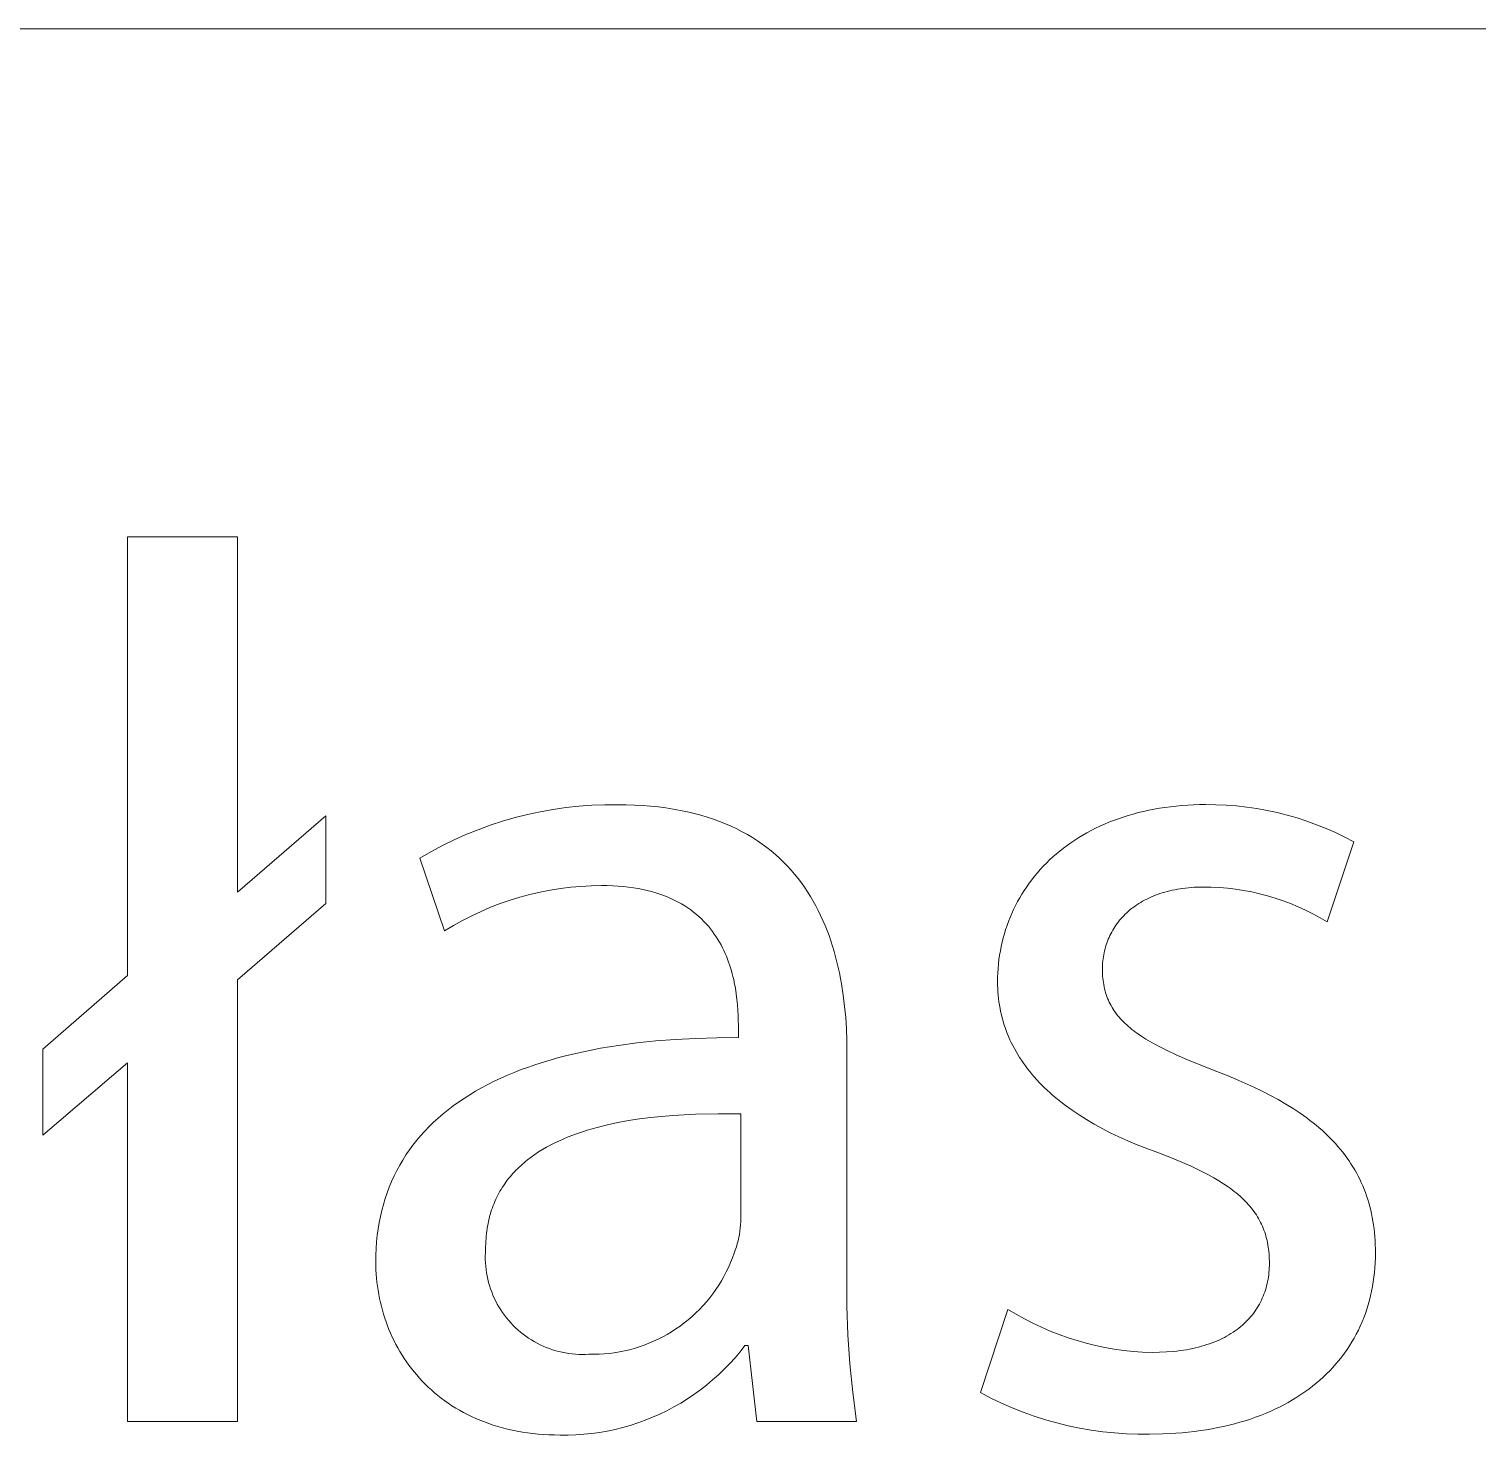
# Model space of a CAD drawing. Header units: millimetres. Extents: x 1287 to 5317, y -239 to 2577.
# Drawn here: x 4680.89 to 4727.79, y -172.04 to -126.5 of the extents above; entities that cross this region are included whole.
import ezdxf

# ---------------------------------------------------------------- set-up
doc = ezdxf.new("R2010")
doc.units = ezdxf.units.MM
doc.header["$MEASUREMENT"] = 0
doc.layers.add('Domyślny', color=7, linetype='Continuous', true_color=0x000000)

msp = doc.modelspace()

# ---------------------------------------------------------------- linework, layer by layer
at = {"layer": 'Domyślny', "color": 18, "lineweight": 15, "true_color": 0x000000}
for p, q in [((3793.964, -126.502), (5313.201, -126.502)), ((4684.075, -157.158), (4684.075, -142.946)), ((4684.075, -142.946), (4687.645, -142.946)), ((4687.645, -142.946), (4687.645, -154.461)), ((4696.629, -152.045), (4697.037, -151.942)), ((4697.037, -151.942), (4697.448, -151.854)), ((4697.448, -151.854), (4697.862, -151.78)), ((4697.862, -151.78), (4698.279, -151.72)), ((4698.279, -151.72), (4698.697, -151.675)), ((4698.697, -151.675), (4699.116, -151.644)), ((4699.116, -151.644), (4699.537, -151.628)), ((4699.537, -151.628), (4699.957, -151.626)), ((4699.957, -151.626), (4700.233, -151.629)), ((4700.233, -151.629), (4700.503, -151.638)), ((4700.503, -151.638), (4700.766, -151.653)), ((4700.766, -151.653), (4701.022, -151.673)), ((4701.022, -151.673), (4701.273, -151.699)), ((4701.273, -151.699), (4701.517, -151.73)), ((4701.517, -151.73), (4701.755, -151.767)), ((4701.755, -151.767), (4701.987, -151.809)), ((4701.987, -151.809), (4702.213, -151.857)), ((4702.213, -151.857), (4702.433, -151.909)), ((4702.433, -151.909), (4702.647, -151.966)), ((4716.487, -151.974), (4716.649, -151.927)), ((4716.649, -151.927), (4716.814, -151.883)), ((4716.814, -151.883), (4716.982, -151.843)), ((4716.982, -151.843), (4717.152, -151.805)), ((4717.152, -151.805), (4717.325, -151.771)), ((4717.325, -151.771), (4717.5, -151.74)), ((4717.5, -151.74), (4717.678, -151.713)), ((4717.678, -151.713), (4717.859, -151.689)), ((4717.859, -151.689), (4718.042, -151.669)), ((4718.042, -151.669), (4718.228, -151.652)), ((4718.228, -151.652), (4718.416, -151.639)), ((4718.416, -151.639), (4718.607, -151.63)), ((4718.607, -151.63), (4718.8, -151.624)), ((4718.8, -151.624), (4718.996, -151.622)), ((4718.996, -151.622), (4719.329, -151.626)), ((4719.329, -151.626), (4719.663, -151.64)), ((4719.663, -151.64), (4719.996, -151.666)), ((4719.996, -151.666), (4720.327, -151.703)), ((4720.327, -151.703), (4720.658, -151.751)), ((4720.658, -151.751), (4720.986, -151.811)), ((4720.986, -151.811), (4721.313, -151.881)), ((4721.313, -151.881), (4721.636, -151.963)), ((4687.645, -154.461), (4690.504, -151.991)), ((4690.504, -151.991), (4690.504, -154.823)), ((4695.43, -152.436), (4695.825, -152.292)), ((4695.825, -152.292), (4696.225, -152.161)), ((4696.225, -152.161), (4696.629, -152.045)), ((4702.647, -151.966), (4702.855, -152.029)), ((4702.855, -152.029), (4703.057, -152.096)), ((4703.057, -152.096), (4703.254, -152.168)), ((4703.254, -152.168), (4703.445, -152.244)), ((4703.445, -152.244), (4703.631, -152.325)), ((4703.631, -152.325), (4703.811, -152.41)), ((4703.811, -152.41), (4703.985, -152.5)), ((4715.289, -152.461), (4715.429, -152.39)), ((4715.429, -152.39), (4715.572, -152.322)), ((4715.572, -152.322), (4715.717, -152.257)), ((4715.717, -152.257), (4715.866, -152.194)), ((4715.866, -152.194), (4716.017, -152.135)), ((4716.017, -152.135), (4716.171, -152.078)), ((4716.171, -152.078), (4716.327, -152.025)), ((4716.327, -152.025), (4716.487, -151.974)), ((4721.636, -151.963), (4721.957, -152.055)), ((4721.957, -152.055), (4722.275, -152.158)), ((4722.275, -152.158), (4722.588, -152.272)), ((4722.588, -152.272), (4722.898, -152.396)), ((4722.898, -152.396), (4723.204, -152.53)), ((4694.278, -152.95), (4694.656, -152.765)), ((4694.656, -152.765), (4695.04, -152.594)), ((4695.04, -152.594), (4695.43, -152.436)), ((4703.985, -152.5), (4704.155, -152.594)), ((4704.155, -152.594), (4704.319, -152.692)), ((4704.319, -152.692), (4704.478, -152.794)), ((4704.478, -152.794), (4704.632, -152.9)), ((4714.511, -152.944), (4714.633, -152.857)), ((4714.633, -152.857), (4714.758, -152.773)), ((4714.758, -152.773), (4714.887, -152.691)), ((4714.887, -152.691), (4715.018, -152.612)), ((4715.018, -152.612), (4715.152, -152.535)), ((4715.152, -152.535), (4715.289, -152.461)), ((4723.8, -152.83), (4722.928, -155.42)), ((4723.204, -152.53), (4723.504, -152.675)), ((4723.504, -152.675), (4723.8, -152.83)), ((4693.542, -153.358), (4693.906, -153.147)), ((4694.347, -155.706), (4693.542, -153.358)), ((4693.906, -153.147), (4694.278, -152.95)), ((4704.632, -152.9), (4704.78, -153.01)), ((4704.78, -153.01), (4704.924, -153.124)), ((4704.924, -153.124), (4705.063, -153.241)), ((4705.063, -153.241), (4705.197, -153.362)), ((4705.197, -153.362), (4705.326, -153.486)), ((4713.945, -153.416), (4714.052, -153.317)), ((4714.052, -153.317), (4714.162, -153.22)), ((4714.162, -153.22), (4714.275, -153.126)), ((4714.275, -153.126), (4714.392, -153.034)), ((4714.392, -153.034), (4714.511, -152.944)), ((4705.326, -153.486), (4705.45, -153.614)), ((4705.45, -153.614), (4705.57, -153.745)), ((4705.57, -153.745), (4705.685, -153.879)), ((4713.456, -153.943), (4713.547, -153.834)), ((4713.547, -153.834), (4713.642, -153.726)), ((4713.642, -153.726), (4713.74, -153.62)), ((4713.74, -153.62), (4713.841, -153.517)), ((4713.841, -153.517), (4713.945, -153.416)), ((4698.431, -154.3), (4698.098, -154.342)), ((4698.764, -154.269), (4698.431, -154.3)), ((4699.099, -154.251), (4698.764, -154.269)), ((4699.434, -154.243), (4699.099, -154.251)), ((4699.618, -154.245), (4699.434, -154.243)), ((4699.797, -154.252), (4699.618, -154.245)), ((4699.971, -154.262), (4699.797, -154.252)), ((4700.14, -154.276), (4699.971, -154.262)), ((4700.305, -154.295), (4700.14, -154.276)), ((4700.464, -154.317), (4700.305, -154.295)), ((4705.685, -153.879), (4705.796, -154.016)), ((4705.796, -154.016), (4705.902, -154.156)), ((4705.902, -154.156), (4706.004, -154.299)), ((4706.004, -154.299), (4706.102, -154.445)), ((4713.122, -154.402), (4713.201, -154.284)), ((4713.201, -154.284), (4713.283, -154.169)), ((4713.283, -154.169), (4713.368, -154.055)), ((4713.368, -154.055), (4713.456, -153.943)), ((4718.625, -154.301), (4718.531, -154.307)), ((4718.72, -154.297), (4718.625, -154.301)), ((4718.817, -154.294), (4718.72, -154.297)), ((4718.915, -154.293), (4718.817, -154.294)), ((4719.179, -154.297), (4718.915, -154.293)), ((4719.442, -154.309), (4719.179, -154.297)), ((4696.469, -154.72), (4696.152, -154.829)), ((4696.789, -154.622), (4696.469, -154.72)), ((4697.113, -154.535), (4696.789, -154.622)), ((4697.439, -154.459), (4697.113, -154.535)), ((4697.768, -154.395), (4697.439, -154.459)), ((4698.098, -154.342), (4697.768, -154.395)), ((4700.619, -154.342), (4700.464, -154.317)), ((4700.768, -154.372), (4700.619, -154.342)), ((4700.914, -154.404), (4700.768, -154.372)), ((4701.054, -154.441), (4700.914, -154.404)), ((4701.191, -154.48), (4701.054, -154.441)), ((4701.323, -154.523), (4701.191, -154.48)), ((4701.45, -154.569), (4701.323, -154.523)), ((4701.573, -154.617), (4701.45, -154.569)), ((4701.692, -154.669), (4701.573, -154.617)), ((4701.807, -154.724), (4701.692, -154.669)), ((4701.918, -154.781), (4701.807, -154.724)), ((4706.102, -154.445), (4706.195, -154.593)), ((4706.195, -154.593), (4706.285, -154.744)), ((4706.285, -154.744), (4706.37, -154.898)), ((4712.841, -154.89), (4712.906, -154.765)), ((4712.906, -154.765), (4712.975, -154.643)), ((4712.975, -154.643), (4713.047, -154.521)), ((4713.047, -154.521), (4713.122, -154.402)), ((4716.957, -154.752), (4716.894, -154.788)), ((4717.022, -154.716), (4716.957, -154.752)), ((4717.088, -154.682), (4717.022, -154.716)), ((4717.156, -154.649), (4717.088, -154.682)), ((4717.225, -154.617), (4717.156, -154.649)), ((4717.296, -154.587), (4717.225, -154.617)), ((4717.368, -154.558), (4717.296, -154.587)), ((4717.441, -154.531), (4717.368, -154.558)), ((4717.517, -154.504), (4717.441, -154.531)), ((4717.593, -154.48), (4717.517, -154.504)), ((4717.671, -154.456), (4717.593, -154.48)), ((4717.751, -154.434), (4717.671, -154.456)), ((4717.832, -154.414), (4717.751, -154.434)), ((4717.914, -154.395), (4717.832, -154.414)), ((4717.998, -154.378), (4717.914, -154.395)), ((4718.083, -154.362), (4717.998, -154.378)), ((4718.17, -154.348), (4718.083, -154.362)), ((4718.258, -154.335), (4718.17, -154.348)), ((4718.348, -154.324), (4718.258, -154.335)), ((4718.439, -154.315), (4718.348, -154.324)), ((4718.531, -154.307), (4718.439, -154.315)), ((4719.705, -154.331), (4719.442, -154.309)), ((4719.967, -154.362), (4719.705, -154.331)), ((4720.228, -154.402), (4719.967, -154.362)), ((4720.488, -154.452), (4720.228, -154.402)), ((4720.745, -154.51), (4720.488, -154.452)), ((4721, -154.577), (4720.745, -154.51)), ((4721.253, -154.652), (4721, -154.577)), ((4721.503, -154.737), (4721.253, -154.652)), ((4721.75, -154.83), (4721.503, -154.737)), ((4690.504, -154.823), (4687.645, -157.292)), ((4695.227, -155.221), (4694.928, -155.373)), ((4695.531, -155.08), (4695.227, -155.221)), ((4695.839, -154.949), (4695.531, -155.08)), ((4696.152, -154.829), (4695.839, -154.949)), ((4702.025, -154.841), (4701.918, -154.781)), ((4702.128, -154.903), (4702.025, -154.841)), ((4702.227, -154.968), (4702.128, -154.903)), ((4702.323, -155.035), (4702.227, -154.968)), ((4702.414, -155.105), (4702.323, -155.035)), ((4702.502, -155.176), (4702.414, -155.105)), ((4702.587, -155.25), (4702.502, -155.176)), ((4706.37, -154.898), (4706.451, -155.054)), ((4706.451, -155.054), (4706.528, -155.212)), ((4706.528, -155.212), (4706.602, -155.372)), ((4712.665, -155.273), (4712.72, -155.144)), ((4712.72, -155.144), (4712.779, -155.016)), ((4712.779, -155.016), (4712.841, -154.89)), ((4716.346, -155.219), (4716.3, -155.268)), ((4716.394, -155.171), (4716.346, -155.219)), ((4716.443, -155.124), (4716.394, -155.171)), ((4716.494, -155.078), (4716.443, -155.124)), ((4716.547, -155.033), (4716.494, -155.078)), ((4716.601, -154.99), (4716.547, -155.033)), ((4716.656, -154.947), (4716.601, -154.99)), ((4716.714, -154.906), (4716.656, -154.947)), ((4716.772, -154.865), (4716.714, -154.906)), ((4716.832, -154.826), (4716.772, -154.865)), ((4716.894, -154.788), (4716.832, -154.826)), ((4721.993, -154.932), (4721.75, -154.83)), ((4722.233, -155.041), (4721.993, -154.932)), ((4722.469, -155.16), (4722.233, -155.041)), ((4722.701, -155.286), (4722.469, -155.16)), ((4694.635, -155.534), (4694.347, -155.706)), ((4694.928, -155.373), (4694.635, -155.534)), ((4702.668, -155.325), (4702.587, -155.25)), ((4702.745, -155.403), (4702.668, -155.325)), ((4702.819, -155.482), (4702.745, -155.403)), ((4702.89, -155.563), (4702.819, -155.482)), ((4702.958, -155.645), (4702.89, -155.563)), ((4703.023, -155.729), (4702.958, -155.645)), ((4706.602, -155.372), (4706.671, -155.534)), ((4706.671, -155.534), (4706.737, -155.699)), ((4706.737, -155.699), (4706.799, -155.865)), ((4712.479, -155.805), (4712.52, -155.67)), ((4712.52, -155.67), (4712.565, -155.536)), ((4712.565, -155.536), (4712.613, -155.404)), ((4712.613, -155.404), (4712.665, -155.273)), ((4715.986, -155.692), (4715.954, -155.749)), ((4716.02, -155.636), (4715.986, -155.692)), ((4716.055, -155.58), (4716.02, -155.636)), ((4716.092, -155.526), (4716.055, -155.58)), ((4716.13, -155.473), (4716.092, -155.526)), ((4716.17, -155.42), (4716.13, -155.473)), ((4716.212, -155.368), (4716.17, -155.42)), ((4716.255, -155.317), (4716.212, -155.368)), ((4716.3, -155.268), (4716.255, -155.317)), ((4722.928, -155.42), (4722.701, -155.286)), ((4703.084, -155.814), (4703.023, -155.729)), ((4703.143, -155.901), (4703.084, -155.814)), ((4703.199, -155.988), (4703.143, -155.901)), ((4703.251, -156.077), (4703.199, -155.988)), ((4703.301, -156.167), (4703.251, -156.077)), ((4703.349, -156.258), (4703.301, -156.167)), ((4706.799, -155.865), (4706.858, -156.033)), ((4706.858, -156.033), (4706.913, -156.203)), ((4712.376, -156.218), (4712.407, -156.079)), ((4712.407, -156.079), (4712.441, -155.941)), ((4712.441, -155.941), (4712.479, -155.805)), ((4715.774, -156.167), (4715.755, -156.229)), ((4715.795, -156.105), (4715.774, -156.167)), ((4715.817, -156.044), (4715.795, -156.105)), ((4715.841, -155.983), (4715.817, -156.044)), ((4715.867, -155.924), (4715.841, -155.983)), ((4715.894, -155.865), (4715.867, -155.924)), ((4715.923, -155.806), (4715.894, -155.865)), ((4715.954, -155.749), (4715.923, -155.806)), ((4703.393, -156.349), (4703.349, -156.258)), ((4703.435, -156.441), (4703.393, -156.349)), ((4703.475, -156.534), (4703.435, -156.441)), ((4703.512, -156.627), (4703.475, -156.534)), ((4703.547, -156.721), (4703.512, -156.627)), ((4706.913, -156.203), (4706.964, -156.375)), ((4706.964, -156.375), (4707.012, -156.548)), ((4707.012, -156.548), (4707.057, -156.722)), ((4712.288, -156.784), (4712.304, -156.641)), ((4712.304, -156.641), (4712.325, -156.499)), ((4712.325, -156.499), (4712.348, -156.358)), ((4712.348, -156.358), (4712.376, -156.218)), ((4715.675, -156.615), (4715.667, -156.682)), ((4715.684, -156.55), (4715.675, -156.615)), ((4715.695, -156.485), (4715.684, -156.55)), ((4715.708, -156.42), (4715.695, -156.485)), ((4715.722, -156.356), (4715.708, -156.42)), ((4715.738, -156.292), (4715.722, -156.356)), ((4715.755, -156.229), (4715.738, -156.292)), ((4703.58, -156.815), (4703.547, -156.721)), ((4703.61, -156.909), (4703.58, -156.815)), ((4703.638, -157.003), (4703.61, -156.909)), ((4703.664, -157.098), (4703.638, -157.003)), ((4703.688, -157.192), (4703.664, -157.098)), ((4707.057, -156.722), (4707.099, -156.898)), ((4707.099, -156.898), (4707.137, -157.075)), ((4707.137, -157.075), (4707.172, -157.253)), ((4712.26, -157.22), (4712.266, -157.074)), ((4712.266, -157.074), (4712.275, -156.928)), ((4712.275, -156.928), (4712.288, -156.784)), ((4715.655, -156.883), (4715.654, -156.95)), ((4715.654, -156.95), (4715.655, -157.026)), ((4715.657, -156.815), (4715.655, -156.883)), ((4715.655, -157.026), (4715.657, -157.1)), ((4715.661, -156.748), (4715.657, -156.815)), ((4715.657, -157.1), (4715.661, -157.173)), ((4715.667, -156.682), (4715.661, -156.748)), ((4681.337, -159.547), (4684.075, -157.158)), ((4687.645, -157.292), (4687.645, -171.599)), ((4703.711, -157.286), (4703.688, -157.192)), ((4703.731, -157.38), (4703.711, -157.286)), ((4703.767, -157.566), (4703.731, -157.38)), ((4703.795, -157.751), (4703.767, -157.566)), ((4707.172, -157.253), (4707.204, -157.432)), ((4707.204, -157.432), (4707.26, -157.792)), ((4712.258, -157.366), (4712.26, -157.22)), ((4712.26, -157.475), (4712.258, -157.366)), ((4712.263, -157.584), (4712.26, -157.475)), ((4712.269, -157.692), (4712.263, -157.584)), ((4715.661, -157.173), (4715.667, -157.244)), ((4715.667, -157.244), (4715.675, -157.315)), ((4715.675, -157.315), (4715.684, -157.384)), ((4715.684, -157.384), (4715.696, -157.452)), ((4715.696, -157.452), (4715.708, -157.519)), ((4715.708, -157.519), (4715.723, -157.585)), ((4715.723, -157.585), (4715.739, -157.65)), ((4703.818, -157.932), (4703.795, -157.751)), ((4703.836, -158.109), (4703.818, -157.932)), ((4707.26, -157.792), (4707.304, -158.156)), ((4712.278, -157.799), (4712.269, -157.692)), ((4712.289, -157.906), (4712.278, -157.799)), ((4712.302, -158.012), (4712.289, -157.906)), ((4712.318, -158.118), (4712.302, -158.012)), ((4715.739, -157.65), (4715.757, -157.714)), ((4715.757, -157.714), (4715.777, -157.776)), ((4715.777, -157.776), (4715.799, -157.838)), ((4715.799, -157.838), (4715.822, -157.899)), ((4715.822, -157.899), (4715.847, -157.959)), ((4715.847, -157.959), (4715.874, -158.017)), ((4715.874, -158.017), (4715.903, -158.075)), ((4703.848, -158.282), (4703.836, -158.109)), ((4703.857, -158.45), (4703.848, -158.282)), ((4703.861, -158.611), (4703.857, -158.45)), ((4707.304, -158.156), (4707.338, -158.522)), ((4707.338, -158.522), (4707.361, -158.889)), ((4712.337, -158.223), (4712.318, -158.118)), ((4712.358, -158.327), (4712.337, -158.223)), ((4712.381, -158.43), (4712.358, -158.327)), ((4712.407, -158.533), (4712.381, -158.43)), ((4715.903, -158.075), (4715.933, -158.132)), ((4715.933, -158.132), (4715.965, -158.189)), ((4715.965, -158.189), (4715.999, -158.244)), ((4715.999, -158.244), (4716.035, -158.299)), ((4716.035, -158.299), (4716.073, -158.352)), ((4716.073, -158.352), (4716.112, -158.406)), ((4716.112, -158.406), (4716.154, -158.458)), ((4716.154, -158.458), (4716.197, -158.51)), ((4716.197, -158.51), (4716.242, -158.561)), ((4703.863, -158.766), (4703.861, -158.611)), ((4703.863, -159.169), (4703.863, -158.766)), ((4707.361, -158.889), (4707.374, -159.257)), ((4712.435, -158.636), (4712.407, -158.533)), ((4712.466, -158.737), (4712.435, -158.636)), ((4712.499, -158.838), (4712.466, -158.737)), ((4712.535, -158.938), (4712.499, -158.838)), ((4712.573, -159.038), (4712.535, -158.938)), ((4716.242, -158.561), (4716.288, -158.611)), ((4716.288, -158.611), (4716.337, -158.661)), ((4716.337, -158.661), (4716.387, -158.71)), ((4716.387, -158.71), (4716.44, -158.759)), ((4716.44, -158.759), (4716.494, -158.807)), ((4716.494, -158.807), (4716.55, -158.854)), ((4716.55, -158.854), (4716.608, -158.901)), ((4716.608, -158.901), (4716.667, -158.948)), ((4716.667, -158.948), (4716.729, -158.994)), ((4716.729, -158.994), (4716.792, -159.04)), ((4699.402, -159.515), (4699.978, -159.42)), ((4699.978, -159.42), (4700.575, -159.341)), ((4700.575, -159.341), (4701.192, -159.276)), ((4701.192, -159.276), (4701.83, -159.226)), ((4701.83, -159.226), (4702.488, -159.192)), ((4702.488, -159.192), (4703.165, -159.173)), ((4703.165, -159.173), (4703.863, -159.169)), ((4707.374, -159.257), (4707.379, -159.625)), ((4712.614, -159.137), (4712.573, -159.038)), ((4712.657, -159.235), (4712.614, -159.137)), ((4712.703, -159.332), (4712.657, -159.235)), ((4712.751, -159.429), (4712.703, -159.332)), ((4712.802, -159.525), (4712.751, -159.429)), ((4716.792, -159.04), (4716.925, -159.131)), ((4716.925, -159.131), (4717.065, -159.22)), ((4717.065, -159.22), (4717.213, -159.308)), ((4717.213, -159.308), (4717.369, -159.395)), ((4717.369, -159.395), (4717.532, -159.482)), ((4681.337, -162.325), (4681.337, -159.547)), ((4697.548, -159.961), (4697.797, -159.886)), ((4697.797, -159.886), (4698.051, -159.815)), ((4698.051, -159.815), (4698.311, -159.748)), ((4698.311, -159.748), (4698.846, -159.624)), ((4698.846, -159.624), (4699.402, -159.515)), ((4707.379, -159.625), (4707.379, -166.926)), ((4712.855, -159.62), (4712.802, -159.525)), ((4712.911, -159.715), (4712.855, -159.62)), ((4712.969, -159.809), (4712.911, -159.715)), ((4713.03, -159.902), (4712.969, -159.809)), ((4713.093, -159.994), (4713.03, -159.902)), ((4717.532, -159.482), (4717.703, -159.568)), ((4717.703, -159.568), (4718.069, -159.74)), ((4718.069, -159.74), (4718.467, -159.912)), ((4718.467, -159.912), (4719.358, -160.265)), ((4684.075, -159.99), (4681.337, -162.325)), ((4684.075, -171.599), (4684.075, -159.99)), ((4696.165, -160.484), (4696.382, -160.388)), ((4696.382, -160.388), (4696.605, -160.295)), ((4696.605, -160.295), (4696.832, -160.206)), ((4696.832, -160.206), (4697.066, -160.121)), ((4697.066, -160.121), (4697.304, -160.039)), ((4697.304, -160.039), (4697.548, -159.961)), ((4713.159, -160.086), (4713.093, -159.994)), ((4713.228, -160.176), (4713.159, -160.086)), ((4713.299, -160.266), (4713.228, -160.176)), ((4713.372, -160.356), (4713.299, -160.266)), ((4713.448, -160.444), (4713.372, -160.356)), ((4719.358, -160.265), (4719.671, -160.387)), ((4719.671, -160.387), (4719.975, -160.512)), ((4695.352, -160.904), (4695.547, -160.793)), ((4695.547, -160.793), (4695.748, -160.687)), ((4695.748, -160.687), (4695.954, -160.584)), ((4695.954, -160.584), (4696.165, -160.484)), ((4713.527, -160.532), (4713.448, -160.444)), ((4713.608, -160.619), (4713.527, -160.532)), ((4713.692, -160.705), (4713.608, -160.619)), ((4713.778, -160.79), (4713.692, -160.705)), ((4713.867, -160.875), (4713.778, -160.79)), ((4719.975, -160.512), (4720.269, -160.639)), ((4720.269, -160.639), (4720.554, -160.769)), ((4720.554, -160.769), (4720.828, -160.902)), ((4694.627, -161.379), (4694.8, -161.255)), ((4694.8, -161.255), (4694.979, -161.135)), ((4694.979, -161.135), (4695.163, -161.017)), ((4695.163, -161.017), (4695.352, -160.904)), ((4713.958, -160.958), (4713.867, -160.875)), ((4714.052, -161.041), (4713.958, -160.958)), ((4714.149, -161.123), (4714.052, -161.041)), ((4714.248, -161.204), (4714.149, -161.123)), ((4714.454, -161.364), (4714.248, -161.204)), ((4720.828, -160.902), (4721.093, -161.038)), ((4721.093, -161.038), (4721.348, -161.177)), ((4721.348, -161.177), (4721.594, -161.32)), ((4721.594, -161.32), (4721.829, -161.466)), ((4693.991, -161.91), (4694.142, -161.772)), ((4694.142, -161.772), (4694.298, -161.638)), ((4694.298, -161.638), (4694.46, -161.507)), ((4694.46, -161.507), (4694.627, -161.379)), ((4700.658, -161.804), (4700.307, -161.858)), ((4701.015, -161.758), (4700.658, -161.804)), ((4701.376, -161.719), (4701.015, -161.758)), ((4701.74, -161.689), (4701.376, -161.719)), ((4702.106, -161.665), (4701.74, -161.689)), ((4702.474, -161.648), (4702.106, -161.665)), ((4703.211, -161.633), (4702.474, -161.648)), ((4703.943, -161.638), (4703.211, -161.633)), ((4703.943, -165.02), (4703.943, -161.638)), ((4714.671, -161.52), (4714.454, -161.364)), ((4714.897, -161.673), (4714.671, -161.52)), ((4715.135, -161.822), (4714.897, -161.673)), ((4721.829, -161.466), (4722.055, -161.616)), ((4722.055, -161.616), (4722.27, -161.769)), ((4722.27, -161.769), (4722.375, -161.848)), ((4693.574, -162.344), (4693.707, -162.196)), ((4693.707, -162.196), (4693.846, -162.051)), ((4693.846, -162.051), (4693.991, -161.91)), ((4698.657, -162.27), (4698.505, -162.325)), ((4698.812, -162.217), (4698.657, -162.27)), ((4698.97, -162.167), (4698.812, -162.217)), ((4699.13, -162.12), (4698.97, -162.167)), ((4699.292, -162.075), (4699.13, -162.12)), ((4699.623, -161.993), (4699.292, -162.075)), ((4699.961, -161.921), (4699.623, -161.993)), ((4700.307, -161.858), (4699.961, -161.921)), ((4715.382, -161.968), (4715.135, -161.822)), ((4715.641, -162.11), (4715.382, -161.968)), ((4715.909, -162.248), (4715.641, -162.11)), ((4716.189, -162.383), (4715.909, -162.248)), ((4722.375, -161.848), (4722.476, -161.927)), ((4722.476, -161.927), (4722.576, -162.007)), ((4722.576, -162.007), (4722.672, -162.089)), ((4722.672, -162.089), (4722.767, -162.171)), ((4722.767, -162.171), (4722.859, -162.255)), ((4722.859, -162.255), (4722.948, -162.339)), ((4693.208, -162.808), (4693.324, -162.65)), ((4693.324, -162.65), (4693.446, -162.495)), ((4693.446, -162.495), (4693.574, -162.344)), ((4697.651, -162.717), (4697.52, -162.792)), ((4697.786, -162.644), (4697.651, -162.717)), ((4697.923, -162.574), (4697.786, -162.644)), ((4698.064, -162.508), (4697.923, -162.574)), ((4698.208, -162.444), (4698.064, -162.508)), ((4698.355, -162.383), (4698.208, -162.444)), ((4698.505, -162.325), (4698.355, -162.383)), ((4716.479, -162.513), (4716.189, -162.383)), ((4716.779, -162.64), (4716.479, -162.513)), ((4717.09, -162.763), (4716.779, -162.64)), ((4722.948, -162.339), (4723.035, -162.425)), ((4723.035, -162.425), (4723.119, -162.512)), ((4723.119, -162.512), (4723.201, -162.6)), ((4723.201, -162.6), (4723.281, -162.69)), ((4723.281, -162.69), (4723.358, -162.78)), ((4692.894, -163.302), (4692.993, -163.134)), ((4692.993, -163.134), (4693.097, -162.969)), ((4693.097, -162.969), (4693.208, -162.808)), ((4696.976, -163.174), (4696.92, -163.22)), ((4697.033, -163.128), (4696.976, -163.174)), ((4697.149, -163.039), (4697.033, -163.128)), ((4697.269, -162.954), (4697.149, -163.039)), ((4697.393, -162.871), (4697.269, -162.954)), ((4697.52, -162.792), (4697.393, -162.871)), ((4717.412, -162.882), (4717.09, -162.763)), ((4717.886, -163.063), (4717.412, -162.882)), ((4718.324, -163.245), (4717.886, -163.063)), ((4723.358, -162.78), (4723.432, -162.872)), ((4723.432, -162.872), (4723.504, -162.965)), ((4723.504, -162.965), (4723.574, -163.059)), ((4723.574, -163.059), (4723.641, -163.154)), ((4723.641, -163.154), (4723.705, -163.251)), ((4692.632, -163.825), (4692.714, -163.648)), ((4692.714, -163.648), (4692.801, -163.473)), ((4692.801, -163.473), (4692.894, -163.302)), ((4696.467, -163.678), (4696.422, -163.733)), ((4696.513, -163.623), (4696.467, -163.678)), ((4696.56, -163.57), (4696.513, -163.623)), ((4696.608, -163.517), (4696.56, -163.57)), ((4696.658, -163.465), (4696.608, -163.517)), ((4696.708, -163.415), (4696.658, -163.465)), ((4696.76, -163.365), (4696.708, -163.415)), ((4696.812, -163.316), (4696.76, -163.365)), ((4696.866, -163.267), (4696.812, -163.316)), ((4696.92, -163.22), (4696.866, -163.267)), ((4718.529, -163.336), (4718.324, -163.245)), ((4718.726, -163.428), (4718.529, -163.336)), ((4718.913, -163.521), (4718.726, -163.428)), ((4719.092, -163.614), (4718.913, -163.521)), ((4719.262, -163.708), (4719.092, -163.614)), ((4723.705, -163.251), (4723.767, -163.349)), ((4723.767, -163.349), (4723.826, -163.449)), ((4723.826, -163.449), (4723.883, -163.549)), ((4723.883, -163.549), (4723.938, -163.652)), ((4723.938, -163.652), (4723.99, -163.755)), ((4692.487, -164.191), (4692.557, -164.007)), ((4692.557, -164.007), (4692.632, -163.825)), ((4696.142, -164.146), (4696.107, -164.209)), ((4696.178, -164.085), (4696.142, -164.146)), ((4696.216, -164.024), (4696.178, -164.085)), ((4696.255, -163.964), (4696.216, -164.024)), ((4696.295, -163.905), (4696.255, -163.964)), ((4696.336, -163.846), (4696.295, -163.905)), ((4696.379, -163.789), (4696.336, -163.846)), ((4696.422, -163.733), (4696.379, -163.789)), ((4719.424, -163.804), (4719.262, -163.708)), ((4719.578, -163.901), (4719.424, -163.804)), ((4719.723, -163.999), (4719.578, -163.901)), ((4719.792, -164.049), (4719.723, -163.999)), ((4719.86, -164.099), (4719.792, -164.049)), ((4719.926, -164.149), (4719.86, -164.099)), ((4719.989, -164.2), (4719.926, -164.149)), ((4723.99, -163.755), (4724.039, -163.86)), ((4724.039, -163.86), (4724.086, -163.966)), ((4724.086, -163.966), (4724.13, -164.074)), ((4724.13, -164.074), (4724.172, -164.183)), ((4692.315, -164.763), (4692.366, -164.569)), ((4692.366, -164.569), (4692.424, -164.378)), ((4692.424, -164.378), (4692.487, -164.191)), ((4695.923, -164.607), (4695.897, -164.677)), ((4695.95, -164.539), (4695.923, -164.607)), ((4695.979, -164.471), (4695.95, -164.539)), ((4696.009, -164.404), (4695.979, -164.471)), ((4696.04, -164.338), (4696.009, -164.404)), ((4696.073, -164.273), (4696.04, -164.338)), ((4696.107, -164.209), (4696.073, -164.273)), ((4720.051, -164.252), (4719.989, -164.2)), ((4720.11, -164.303), (4720.051, -164.252)), ((4720.168, -164.356), (4720.11, -164.303)), ((4720.224, -164.409), (4720.168, -164.356)), ((4720.277, -164.462), (4720.224, -164.409)), ((4720.329, -164.516), (4720.277, -164.462)), ((4720.379, -164.571), (4720.329, -164.516)), ((4720.427, -164.626), (4720.379, -164.571)), ((4724.172, -164.183), (4724.212, -164.294)), ((4724.212, -164.294), (4724.249, -164.406)), ((4724.249, -164.406), (4724.283, -164.52)), ((4724.283, -164.52), (4724.315, -164.635)), ((4692.23, -165.161), (4692.269, -164.96)), ((4692.269, -164.96), (4692.315, -164.763)), ((4695.788, -165.042), (4695.77, -165.118)), ((4695.807, -164.967), (4695.788, -165.042)), ((4695.827, -164.893), (4695.807, -164.967)), ((4695.849, -164.82), (4695.827, -164.893)), ((4695.872, -164.748), (4695.849, -164.82)), ((4695.897, -164.677), (4695.872, -164.748)), ((4703.94, -165.125), (4703.943, -165.02)), ((4720.473, -164.682), (4720.427, -164.626)), ((4720.518, -164.738), (4720.473, -164.682)), ((4720.56, -164.795), (4720.518, -164.738)), ((4720.601, -164.853), (4720.56, -164.795)), ((4720.64, -164.911), (4720.601, -164.853)), ((4720.677, -164.97), (4720.64, -164.911)), ((4720.712, -165.03), (4720.677, -164.97)), ((4720.746, -165.09), (4720.712, -165.03)), ((4720.777, -165.151), (4720.746, -165.09)), ((4724.315, -164.635), (4724.344, -164.752)), ((4724.344, -164.752), (4724.371, -164.87)), ((4724.371, -164.87), (4724.395, -164.99)), ((4724.395, -164.99), (4724.416, -165.111)), ((4692.169, -165.571), (4692.196, -165.364)), ((4692.196, -165.364), (4692.23, -165.161)), ((4695.704, -165.515), (4695.696, -165.597)), ((4695.715, -165.433), (4695.704, -165.515)), ((4695.726, -165.353), (4695.715, -165.433)), ((4695.739, -165.273), (4695.726, -165.353)), ((4695.754, -165.195), (4695.739, -165.273)), ((4695.77, -165.118), (4695.754, -165.195)), ((4703.875, -165.645), (4703.895, -165.542)), ((4703.895, -165.542), (4703.911, -165.438)), ((4703.911, -165.438), (4703.924, -165.334)), ((4703.924, -165.334), (4703.934, -165.23)), ((4703.934, -165.23), (4703.94, -165.125)), ((4720.807, -165.213), (4720.777, -165.151)), ((4720.835, -165.276), (4720.807, -165.213)), ((4720.862, -165.339), (4720.835, -165.276)), ((4720.887, -165.404), (4720.862, -165.339)), ((4720.91, -165.469), (4720.887, -165.404)), ((4720.931, -165.535), (4720.91, -165.469)), ((4720.951, -165.602), (4720.931, -165.535)), ((4724.416, -165.111), (4724.436, -165.234)), ((4724.436, -165.234), (4724.452, -165.359)), ((4724.452, -165.359), (4724.466, -165.486)), ((4724.466, -165.486), (4724.478, -165.614)), ((4692.123, -166.21), (4692.132, -165.994)), ((4692.132, -165.994), (4692.147, -165.781)), ((4692.147, -165.781), (4692.169, -165.571)), ((4695.676, -166.027), (4695.669, -166.134)), ((4695.677, -165.938), (4695.676, -166.027)), ((4695.679, -165.851), (4695.677, -165.938)), ((4695.683, -165.766), (4695.679, -165.851)), ((4695.689, -165.681), (4695.683, -165.766)), ((4695.696, -165.597), (4695.689, -165.681)), ((4703.764, -166.049), (4703.797, -165.949)), ((4703.797, -165.949), (4703.826, -165.848)), ((4703.826, -165.848), (4703.852, -165.747)), ((4703.852, -165.747), (4703.875, -165.645)), ((4720.969, -165.67), (4720.951, -165.602)), ((4720.985, -165.738), (4720.969, -165.67)), ((4721, -165.808), (4720.985, -165.738)), ((4721.013, -165.878), (4721, -165.808)), ((4721.025, -165.95), (4721.013, -165.878)), ((4721.035, -166.022), (4721.025, -165.95)), ((4721.043, -166.096), (4721.035, -166.022)), ((4724.478, -165.614), (4724.487, -165.744)), ((4724.487, -165.744), (4724.493, -165.875)), ((4724.493, -165.875), (4724.497, -166.008)), ((4724.497, -166.008), (4724.498, -166.143)), ((4692.12, -166.429), (4692.123, -166.21)), ((4692.121, -166.562), (4692.12, -166.429)), ((4695.669, -166.134), (4695.666, -166.243)), ((4695.666, -166.243), (4695.666, -166.351)), ((4695.666, -166.351), (4695.67, -166.459)), ((4695.67, -166.459), (4695.678, -166.566)), ((4703.543, -166.609), (4703.61, -166.457)), ((4703.61, -166.457), (4703.672, -166.303)), ((4703.672, -166.303), (4703.728, -166.147)), ((4703.728, -166.147), (4703.764, -166.049)), ((4721.05, -166.17), (4721.043, -166.096)), ((4721.056, -166.246), (4721.05, -166.17)), ((4721.059, -166.323), (4721.056, -166.246)), ((4721.062, -166.4), (4721.059, -166.323)), ((4721.061, -166.554), (4721.062, -166.479)), ((4721.062, -166.479), (4721.062, -166.4)), ((4724.49, -166.462), (4724.48, -166.62)), ((4724.496, -166.304), (4724.49, -166.462)), ((4724.498, -166.143), (4724.496, -166.304)), ((4692.125, -166.694), (4692.121, -166.562)), ((4692.133, -166.827), (4692.125, -166.694)), ((4692.143, -166.959), (4692.133, -166.827)), ((4692.157, -167.091), (4692.143, -166.959)), ((4695.678, -166.566), (4695.69, -166.674)), ((4695.69, -166.674), (4695.705, -166.781)), ((4695.705, -166.781), (4695.724, -166.887)), ((4695.724, -166.887), (4695.747, -166.993)), ((4703.312, -167.05), (4703.394, -166.906)), ((4703.394, -166.906), (4703.471, -166.759)), ((4703.471, -166.759), (4703.543, -166.609)), ((4707.379, -166.926), (4707.38, -167.863)), ((4721.019, -166.994), (4721.03, -166.922)), ((4721.03, -166.922), (4721.04, -166.85)), ((4721.04, -166.85), (4721.048, -166.777)), ((4721.048, -166.777), (4721.054, -166.703)), ((4721.054, -166.703), (4721.059, -166.629)), ((4721.059, -166.629), (4721.061, -166.554)), ((4724.449, -166.929), (4724.428, -167.082)), ((4724.467, -166.775), (4724.449, -166.929)), ((4724.48, -166.62), (4724.467, -166.775)), ((4692.173, -167.222), (4692.157, -167.091)), ((4692.192, -167.353), (4692.173, -167.222)), ((4692.214, -167.483), (4692.192, -167.353)), ((4695.747, -166.993), (4695.773, -167.098)), ((4695.773, -167.098), (4695.803, -167.202)), ((4695.803, -167.202), (4695.836, -167.305)), ((4695.836, -167.305), (4695.873, -167.406)), ((4695.873, -167.406), (4695.913, -167.506)), ((4703.036, -167.464), (4703.133, -167.329)), ((4703.133, -167.329), (4703.225, -167.191)), ((4703.225, -167.191), (4703.312, -167.05)), ((4720.887, -167.478), (4720.911, -167.411)), ((4720.911, -167.411), (4720.934, -167.343)), ((4720.934, -167.343), (4720.954, -167.275)), ((4720.954, -167.275), (4720.973, -167.206)), ((4720.973, -167.206), (4720.99, -167.136)), ((4720.99, -167.136), (4721.005, -167.065)), ((4721.005, -167.065), (4721.019, -166.994)), ((4724.374, -167.382), (4724.341, -167.529)), ((4724.403, -167.233), (4724.374, -167.382)), ((4724.428, -167.082), (4724.403, -167.233)), ((4692.239, -167.613), (4692.214, -167.483)), ((4692.268, -167.742), (4692.239, -167.613)), ((4692.299, -167.871), (4692.268, -167.742)), ((4692.333, -167.998), (4692.299, -167.871)), ((4695.913, -167.506), (4695.957, -167.605)), ((4695.957, -167.605), (4696.004, -167.703)), ((4696.004, -167.703), (4696.055, -167.798)), ((4696.055, -167.798), (4696.108, -167.892)), ((4696.108, -167.892), (4696.165, -167.984)), ((4702.606, -167.969), (4702.72, -167.848)), ((4702.72, -167.848), (4702.83, -167.724)), ((4702.83, -167.724), (4702.935, -167.596)), ((4702.935, -167.596), (4703.036, -167.464)), ((4707.38, -167.863), (4707.412, -168.799)), ((4720.666, -167.923), (4720.703, -167.862)), ((4720.703, -167.862), (4720.738, -167.8)), ((4720.738, -167.8), (4720.772, -167.737)), ((4720.772, -167.737), (4720.803, -167.674)), ((4720.803, -167.674), (4720.833, -167.609)), ((4720.833, -167.609), (4720.861, -167.544)), ((4720.861, -167.544), (4720.887, -167.478)), ((4724.264, -167.818), (4724.22, -167.96)), ((4724.304, -167.675), (4724.264, -167.818)), ((4724.341, -167.529), (4724.304, -167.675)), ((4692.369, -168.125), (4692.333, -167.998)), ((4692.409, -168.251), (4692.369, -168.125)), ((4692.452, -168.376), (4692.409, -168.251)), ((4696.165, -167.984), (4696.225, -168.074)), ((4696.225, -168.074), (4696.288, -168.162)), ((4696.288, -168.162), (4696.354, -168.247)), ((4696.354, -168.247), (4696.423, -168.33)), ((4696.423, -168.33), (4696.495, -168.411)), ((4702.11, -168.41), (4702.24, -168.306)), ((4702.24, -168.306), (4702.366, -168.198)), ((4702.366, -168.198), (4702.488, -168.085)), ((4702.488, -168.085), (4702.606, -167.969)), ((4711.708, -170.666), (4712.594, -167.969)), ((4712.594, -167.969), (4712.858, -168.128)), ((4712.858, -168.128), (4713.127, -168.278)), ((4713.127, -168.278), (4713.401, -168.42)), ((4720.248, -168.426), (4720.302, -168.374)), ((4720.302, -168.374), (4720.354, -168.321)), ((4720.354, -168.321), (4720.404, -168.267)), ((4720.404, -168.267), (4720.453, -168.213)), ((4720.453, -168.213), (4720.499, -168.157)), ((4720.499, -168.157), (4720.544, -168.1)), ((4720.544, -168.1), (4720.586, -168.042)), ((4720.586, -168.042), (4720.627, -167.983)), ((4720.627, -167.983), (4720.666, -167.923)), ((4724.065, -168.375), (4724.006, -168.509)), ((4724.12, -168.239), (4724.065, -168.375)), ((4724.172, -168.1), (4724.12, -168.239)), ((4724.22, -167.96), (4724.172, -168.1)), ((4692.498, -168.5), (4692.452, -168.376)), ((4692.546, -168.623), (4692.498, -168.5)), ((4692.598, -168.745), (4692.546, -168.623)), ((4692.653, -168.866), (4692.598, -168.745)), ((4696.495, -168.411), (4696.569, -168.49)), ((4696.569, -168.49), (4696.646, -168.565)), ((4696.646, -168.565), (4696.726, -168.638)), ((4696.726, -168.638), (4696.808, -168.708)), ((4696.808, -168.708), (4696.893, -168.776)), ((4696.893, -168.776), (4696.98, -168.84)), ((4696.98, -168.84), (4697.069, -168.902)), ((4701.414, -168.859), (4701.559, -168.779)), ((4701.559, -168.779), (4701.702, -168.694)), ((4701.702, -168.694), (4701.841, -168.604)), ((4701.841, -168.604), (4701.977, -168.509)), ((4701.977, -168.509), (4702.11, -168.41)), ((4707.412, -168.799), (4707.473, -169.734)), ((4713.401, -168.42), (4713.68, -168.551)), ((4713.68, -168.551), (4713.963, -168.674)), ((4713.963, -168.674), (4714.25, -168.787)), ((4714.25, -168.787), (4714.541, -168.89)), ((4719.604, -168.876), (4719.677, -168.837)), ((4719.677, -168.837), (4719.748, -168.796)), ((4719.748, -168.796), (4719.818, -168.754)), ((4719.818, -168.754), (4719.885, -168.711)), ((4719.885, -168.711), (4719.95, -168.666)), ((4719.95, -168.666), (4720.014, -168.621)), ((4720.014, -168.621), (4720.075, -168.574)), ((4720.075, -168.574), (4720.135, -168.526)), ((4720.135, -168.526), (4720.192, -168.476)), ((4720.192, -168.476), (4720.248, -168.426)), ((4723.877, -168.772), (4723.808, -168.9)), ((4723.944, -168.641), (4723.877, -168.772)), ((4724.006, -168.509), (4723.944, -168.641)), ((4692.71, -168.985), (4692.653, -168.866)), ((4692.77, -169.103), (4692.71, -168.985)), ((4692.834, -169.22), (4692.77, -169.103)), ((4692.9, -169.335), (4692.834, -169.22)), ((4697.069, -168.902), (4697.16, -168.96)), ((4697.16, -168.96), (4697.252, -169.015)), ((4697.252, -169.015), (4697.347, -169.067)), ((4697.347, -169.067), (4697.444, -169.116)), ((4697.444, -169.116), (4697.542, -169.161)), ((4697.542, -169.161), (4697.642, -169.203)), ((4697.642, -169.203), (4697.743, -169.242)), ((4697.743, -169.242), (4697.845, -169.277)), ((4697.845, -169.277), (4697.948, -169.308)), ((4697.948, -169.308), (4698.053, -169.336)), ((4700.009, -169.346), (4700.171, -169.314)), ((4700.171, -169.314), (4700.333, -169.276)), ((4700.333, -169.276), (4700.493, -169.232)), ((4700.493, -169.232), (4700.652, -169.183)), ((4700.652, -169.183), (4700.808, -169.129)), ((4700.808, -169.129), (4700.963, -169.069)), ((4700.963, -169.069), (4701.116, -169.004)), ((4701.116, -169.004), (4701.266, -168.934)), ((4701.266, -168.934), (4701.414, -168.859)), ((4704.077, -169.14), (4703.919, -169.341)), ((4704.185, -169.14), (4704.077, -169.14)), ((4704.466, -171.596), (4704.185, -169.14)), ((4714.541, -168.89), (4714.835, -168.983)), ((4714.835, -168.983), (4715.131, -169.066)), ((4715.131, -169.066), (4715.431, -169.14)), ((4715.431, -169.14), (4715.733, -169.203)), ((4715.733, -169.203), (4716.037, -169.256)), ((4716.037, -169.256), (4716.342, -169.298)), ((4716.342, -169.298), (4716.649, -169.331)), ((4718.065, -169.32), (4718.171, -169.306)), ((4718.171, -169.306), (4718.276, -169.291)), ((4718.276, -169.291), (4718.378, -169.275)), ((4718.378, -169.275), (4718.478, -169.256)), ((4718.478, -169.256), (4718.577, -169.236)), ((4718.577, -169.236), (4718.673, -169.214)), ((4718.673, -169.214), (4718.768, -169.191)), ((4718.768, -169.191), (4718.86, -169.166)), ((4718.86, -169.166), (4718.951, -169.14)), ((4718.951, -169.14), (4719.039, -169.112)), ((4719.039, -169.112), (4719.126, -169.083)), ((4719.126, -169.083), (4719.21, -169.052)), ((4719.21, -169.052), (4719.293, -169.019)), ((4719.293, -169.019), (4719.374, -168.986)), ((4719.374, -168.986), (4719.453, -168.951)), ((4719.453, -168.951), (4719.529, -168.914)), ((4719.529, -168.914), (4719.604, -168.876)), ((4723.577, -169.272), (4723.492, -169.391)), ((4723.657, -169.15), (4723.577, -169.272)), ((4723.734, -169.026), (4723.657, -169.15)), ((4723.808, -168.9), (4723.734, -169.026)), ((4692.969, -169.449), (4692.9, -169.335)), ((4693.041, -169.561), (4692.969, -169.449)), ((4693.116, -169.671), (4693.041, -169.561)), ((4693.193, -169.78), (4693.116, -169.671)), ((4693.274, -169.887), (4693.193, -169.78)), ((4698.053, -169.336), (4698.158, -169.36)), ((4698.158, -169.36), (4698.264, -169.381)), ((4698.264, -169.381), (4698.371, -169.398)), ((4698.371, -169.398), (4698.478, -169.411)), ((4698.478, -169.411), (4698.586, -169.421)), ((4698.586, -169.421), (4698.694, -169.427)), ((4698.694, -169.427), (4698.802, -169.429)), ((4698.802, -169.429), (4698.91, -169.427)), ((4698.91, -169.427), (4699.018, -169.422)), ((4699.018, -169.422), (4699.184, -169.424)), ((4699.184, -169.424), (4699.349, -169.419)), ((4699.349, -169.419), (4699.515, -169.409)), ((4699.515, -169.409), (4699.68, -169.394)), ((4699.68, -169.394), (4699.845, -169.373)), ((4699.845, -169.373), (4700.009, -169.346)), ((4703.583, -169.726), (4703.404, -169.909)), ((4703.754, -169.536), (4703.583, -169.726)), ((4703.919, -169.341), (4703.754, -169.536)), ((4707.473, -169.734), (4707.565, -170.667)), ((4716.649, -169.331), (4716.956, -169.353)), ((4716.956, -169.353), (4717.264, -169.364)), ((4717.264, -169.364), (4717.503, -169.361)), ((4717.503, -169.361), (4717.734, -169.35)), ((4717.734, -169.35), (4717.957, -169.331)), ((4717.957, -169.331), (4718.065, -169.32)), ((4723.219, -169.737), (4723.12, -169.847)), ((4723.313, -169.624), (4723.219, -169.737)), ((4723.405, -169.509), (4723.313, -169.624)), ((4723.492, -169.391), (4723.405, -169.509)), ((4693.358, -169.992), (4693.274, -169.887)), ((4693.444, -170.095), (4693.358, -169.992)), ((4693.534, -170.197), (4693.444, -170.095)), ((4693.626, -170.296), (4693.534, -170.197)), ((4703.22, -170.086), (4703.029, -170.257)), ((4703.404, -169.909), (4703.22, -170.086)), ((4722.805, -170.165), (4722.693, -170.266)), ((4722.913, -170.061), (4722.805, -170.165)), ((4723.019, -169.956), (4722.913, -170.061)), ((4723.12, -169.847), (4723.019, -169.956)), ((4693.721, -170.393), (4693.626, -170.296)), ((4693.819, -170.488), (4693.721, -170.393)), ((4693.92, -170.581), (4693.819, -170.488)), ((4694.024, -170.672), (4693.92, -170.581)), ((4694.131, -170.76), (4694.024, -170.672)), ((4702.631, -170.577), (4702.424, -170.727)), ((4702.833, -170.42), (4702.631, -170.577)), ((4703.029, -170.257), (4702.833, -170.42)), ((4707.565, -170.667), (4707.687, -171.596)), ((4712.045, -170.843), (4711.708, -170.666)), ((4722.211, -170.644), (4722.082, -170.732)), ((4722.336, -170.553), (4722.211, -170.644)), ((4722.458, -170.46), (4722.336, -170.553)), ((4722.577, -170.364), (4722.458, -170.46)), ((4722.693, -170.266), (4722.577, -170.364)), ((4694.24, -170.846), (4694.131, -170.76)), ((4694.353, -170.93), (4694.24, -170.846)), ((4694.468, -171.011), (4694.353, -170.93)), ((4694.586, -171.089), (4694.468, -171.011)), ((4694.707, -171.165), (4694.586, -171.089)), ((4694.831, -171.238), (4694.707, -171.165)), ((4701.773, -171.131), (4701.547, -171.251)), ((4701.994, -171.004), (4701.773, -171.131)), ((4702.212, -170.869), (4701.994, -171.004)), ((4702.424, -170.727), (4702.212, -170.869)), ((4712.387, -171.008), (4712.045, -170.843)), ((4712.735, -171.161), (4712.387, -171.008)), ((4713.088, -171.302), (4712.735, -171.161)), ((4721.387, -171.133), (4721.239, -171.205)), ((4721.533, -171.058), (4721.387, -171.133)), ((4721.675, -170.981), (4721.533, -171.058)), ((4721.814, -170.901), (4721.675, -170.981)), ((4721.949, -170.818), (4721.814, -170.901)), ((4722.082, -170.732), (4721.949, -170.818)), ((4687.645, -171.599), (4684.075, -171.599)), ((4694.958, -171.308), (4694.831, -171.238)), ((4695.088, -171.376), (4694.958, -171.308)), ((4695.22, -171.44), (4695.088, -171.376)), ((4695.356, -171.502), (4695.22, -171.44)), ((4695.494, -171.561), (4695.356, -171.502)), ((4695.635, -171.616), (4695.494, -171.561)), ((4695.779, -171.669), (4695.635, -171.616)), ((4700.605, -171.647), (4700.362, -171.726)), ((4700.845, -171.56), (4700.605, -171.647)), ((4701.083, -171.465), (4700.845, -171.56)), ((4701.317, -171.362), (4701.083, -171.465)), ((4701.547, -171.251), (4701.317, -171.362)), ((4707.687, -171.596), (4704.466, -171.596)), ((4713.446, -171.43), (4713.088, -171.302)), ((4713.808, -171.546), (4713.446, -171.43)), ((4714.174, -171.649), (4713.808, -171.546)), ((4714.543, -171.74), (4714.174, -171.649)), ((4720.109, -171.626), (4719.935, -171.674)), ((4720.28, -171.575), (4720.109, -171.626)), ((4720.448, -171.521), (4720.28, -171.575)), ((4720.612, -171.463), (4720.448, -171.521)), ((4720.774, -171.403), (4720.612, -171.463)), ((4720.932, -171.34), (4720.774, -171.403)), ((4721.087, -171.274), (4720.932, -171.34)), ((4721.239, -171.205), (4721.087, -171.274)), ((4695.926, -171.718), (4695.779, -171.669)), ((4696.075, -171.764), (4695.926, -171.718)), ((4696.228, -171.807), (4696.075, -171.764)), ((4696.383, -171.846), (4696.228, -171.807)), ((4696.541, -171.882), (4696.383, -171.846)), ((4696.702, -171.914), (4696.541, -171.882)), ((4696.866, -171.943), (4696.702, -171.914)), ((4697.033, -171.968), (4696.866, -171.943)), ((4697.202, -171.989), (4697.033, -171.968)), ((4697.374, -172.007), (4697.202, -171.989)), ((4697.549, -172.021), (4697.374, -172.007)), ((4697.727, -172.031), (4697.549, -172.021)), ((4697.908, -172.037), (4697.727, -172.031)), ((4698.092, -172.039), (4697.908, -172.037)), ((4698.347, -172.04), (4698.092, -172.039)), ((4698.603, -172.031), (4698.347, -172.04)), ((4698.858, -172.014), (4698.603, -172.031)), ((4699.112, -171.988), (4698.858, -172.014)), ((4699.365, -171.953), (4699.112, -171.988)), ((4699.617, -171.909), (4699.365, -171.953)), ((4699.867, -171.857), (4699.617, -171.909)), ((4700.116, -171.795), (4699.867, -171.857)), ((4700.362, -171.726), (4700.116, -171.795)), ((4714.915, -171.817), (4714.543, -171.74)), ((4715.29, -171.882), (4714.915, -171.817)), ((4715.666, -171.934), (4715.29, -171.882)), ((4716.044, -171.972), (4715.666, -171.934)), ((4716.424, -171.997), (4716.044, -171.972)), ((4716.804, -172.009), (4716.424, -171.997)), ((4717.184, -172.008), (4716.804, -172.009)), ((4717.612, -172.001), (4717.184, -172.008)), ((4718.029, -171.98), (4717.612, -172.001)), ((4718.233, -171.964), (4718.029, -171.98)), ((4718.434, -171.945), (4718.233, -171.964)), ((4718.632, -171.923), (4718.434, -171.945)), ((4718.827, -171.897), (4718.632, -171.923)), ((4719.02, -171.868), (4718.827, -171.897)), ((4719.209, -171.836), (4719.02, -171.868)), ((4719.395, -171.8), (4719.209, -171.836)), ((4719.578, -171.761), (4719.395, -171.8)), ((4719.758, -171.719), (4719.578, -171.761)), ((4719.935, -171.674), (4719.758, -171.719))]:
    msp.add_line(p, q, dxfattribs=at)

doc.saveas('drawing.dxf')
